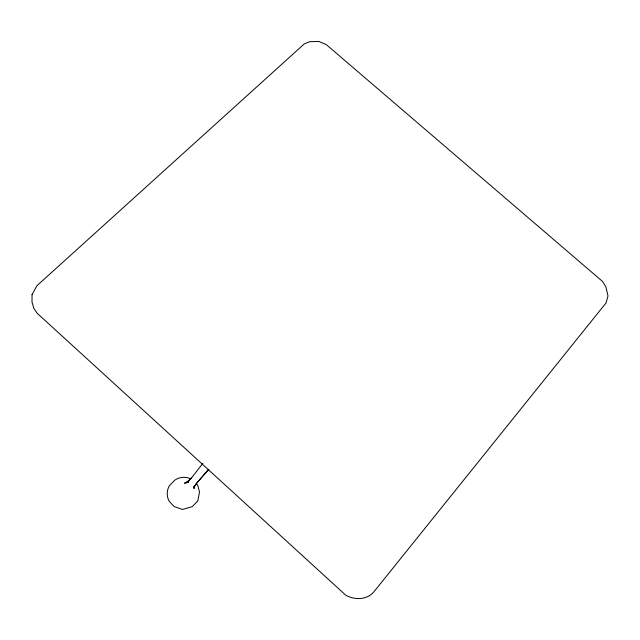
<?xml version="1.0" encoding="UTF-8"?>
<svg xmlns="http://www.w3.org/2000/svg" width="640" height="640" viewBox="0 0 640 640"><rect width="100%" height="100%" fill="white"/><g stroke="black" fill="none" stroke-linecap="round" stroke-linejoin="round"><path stroke-width="0.96" d="M193.56 487.88L197.016 482.76L208.768 469.264M202.848 463.4L191.208 478.312L185.92 482.952L187.96 481.944L187.064 481.848L188.552 482.072M208.576 469.512L196.736 483.04L194.056 486.976L194.16 488.448L193.816 486.648M186.912 482.608L191.712 477.72M187.536 482.216L188.792 481.44L184.448 483.184L187.784 482.008M196.2 483.504L197.8 485.56L199.512 491.96L197.784 500.864L192.296 506.6L182.496 509.464L174.128 506.552L169.104 501.184A16.328 16.048 -36.9 0 1 169.272 485.816L174.72 480.208A15.984 15.72 -36.8 0 1 190.424 478.696M194.016 487.016L194.112 487.72M32.056 294.616L32 302.024L33.856 308.4L37.224 313.304L345.768 595.208C354.584 600.152 366.624 600.08 373.68 592.096L606.048 302.944L608 295.976L605.888 286.752L602.408 281.328L326.384 44.68L318.848 41.44L309.736 41.696L304.376 43.808L36.888 285.76L32.056 294.616"/></g></svg>
